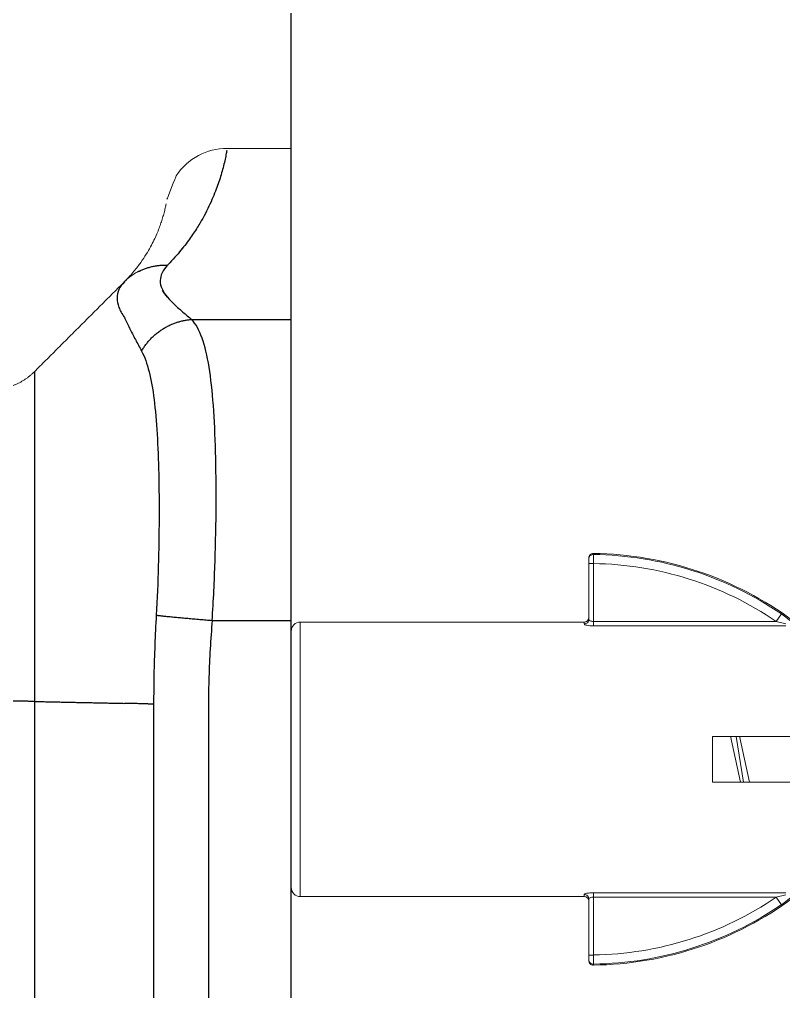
# Model space of a CAD drawing. Extents: x 9631 to 10472, y -18721 to -18126.
# Drawn here: x 10348 to 10360.52, y -18393.64 to -18377.7 of the extents above; entities that cross this region are included whole.
import ezdxf

# ---------------------------------------------------------------- set-up
doc = ezdxf.new("R2010")
doc.units = 0
doc.header["$MEASUREMENT"] = 0
doc.layers.get('0').update_dxf_attribs({"linetype": 'CONTINUOUS', "lineweight": 13})
doc.layers.add('벽', color=2, linetype='CONTINUOUS')

msp = doc.modelspace()

# ---------------------------------------------------------------- linework, layer by layer
at = {"color": 7, "linetype": 'Continuous'}
for p, q in [((10357.403, -18386.622), (10357.404, -18386.473)), ((10357.404, -18386.456), (10357.404, -18386.473)), ((10357.328, -18387.539), (10357.328, -18386.531)), ((10357.403, -18386.622), (10357.328, -18386.622)), ((10357.403, -18387.643), (10357.403, -18386.622)), ((10360.399, -18387.571), (10360.483, -18387.448)), ((10360.662, -18387.583), (10360.483, -18387.448)), ((10352.603, -18387.581), (10357.253, -18387.581)), ((10352.603, -18392.081), (10352.603, -18387.581)), ((10357.253, -18387.613), (10357.253, -18387.581)), ((10357.403, -18387.57), (10360.399, -18387.571)), ((10360.553, -18387.609), (10360.399, -18387.571)), ((10357.403, -18387.643), (10360.554, -18387.643)), ((10359.353, -18389.456), (10375.853, -18389.457)), ((10359.353, -18389.456), (10359.353, -18390.206)), ((10359.648, -18389.454), (10359.811, -18390.208)), ((10359.743, -18389.455), (10359.864, -18390.208)), ((10359.958, -18390.207), (10359.795, -18389.454)), ((10359.353, -18390.206), (10375.853, -18390.207)), ((10357.253, -18392.081), (10357.253, -18392.048)), ((10360.554, -18392.019), (10357.403, -18392.019)), ((10357.403, -18393.039), (10357.403, -18392.019)), ((10360.399, -18392.092), (10360.553, -18392.053)), ((10360.483, -18392.215), (10360.662, -18392.079)), ((10352.603, -18392.081), (10357.253, -18392.081)), ((10357.328, -18393.13), (10357.328, -18392.123)), ((10360.399, -18392.092), (10357.403, -18392.091)), ((10360.399, -18392.092), (10360.483, -18392.215)), ((10357.403, -18393.04), (10357.328, -18393.04)), ((10357.404, -18393.189), (10357.403, -18393.04)), ((10357.404, -18393.189), (10357.404, -18393.205))]:
    msp.add_line(p, q, dxfattribs=at)
for centre, radius, start, end in [((10357.403, -18386.531), 0.075, 89.2238, 179.9981), ((10357.328, -18392.081), 5.625, 53.5144, 89.2238), ((10357.329, -18392.06), 5.587, 55.6371, 89.2322), ((10357.403, -18386.548), 0.0744, 168.324, 179.9458), ((10357.33, -18392.061), 5.439, 55.6464, 89.2262), ((10352.603, -18387.731), 0.15, 89.9981, 179.9981), ((10357.253, -18387.506), 0.075, 269.9981, 359.9981), ((10352.603, -18391.931), 0.15, 179.9981, 269.9981), ((10357.253, -18392.156), 0.075, 359.9981, 89.9981), ((10357.332, -18387.605), 5.434, 270.7504, 304.3567), ((10357.328, -18387.581), 5.625, 270.7724, 306.4818), ((10357.33, -18387.602), 5.587, 270.7637, 304.3593), ((10357.403, -18393.114), 0.0745, 180.0562, 192.3155), ((10357.403, -18393.13), 0.075, 179.9981, 270.7724)]:
    msp.add_arc(centre, radius, start, end, dxfattribs=at)
msp.add_open_spline([(10350.419, -18380.647), (10350.419, -18380.645), (10350.568, -18380.268), (10350.757, -18379.982), (10351.072, -18379.816), (10351.405, -18379.816)], degree=3, knots=[18.746863, 18.746863, 18.746863, 18.746863, 18.764946, 18.764946, 20.729526, 20.729526, 20.729526, 20.729526])
at = {"lineweight": -3}
for points, degree in [([(10351.398, -18379.853), (10351.395, -18379.871), (10351.386, -18379.918), (10351.366, -18380.017), (10351.338, -18380.132), (10351.306, -18380.248), (10351.269, -18380.364), (10351.226, -18380.485), (10351.173, -18380.618), (10351.108, -18380.764), (10351.029, -18380.921), (10350.932, -18381.089), (10350.811, -18381.275), (10350.656, -18381.482), (10350.517, -18381.639), (10350.435, -18381.723)], 3), ([(10350.428, -18381.73), (10350.389, -18381.771), (10350.329, -18381.854), (10350.298, -18381.984), (10350.327, -18382.117), (10350.388, -18382.21), (10350.428, -18382.257)], 3), ([(10349.721, -18382.003), (10349.682, -18382.044), (10349.622, -18382.128), (10349.591, -18382.269), (10349.621, -18382.42), (10349.681, -18382.529), (10349.721, -18382.586)], 3), ([(10350.428, -18382.257), (10350.394, -18382.217), (10350.368, -18382.178), (10350.348, -18382.14)], 3), ([(10350.428, -18382.257), (10350.462, -18382.297), (10350.54, -18382.376), (10350.68, -18382.501), (10350.775, -18382.581), (10350.822, -18382.621)], 3), ([(10349.721, -18382.586), (10349.745, -18382.642), (10349.801, -18382.758), (10349.901, -18382.949), (10349.969, -18383.075), (10350.002, -18383.138)], 3), ([(10351.159, -18387.554), (10351.18, -18387.232), (10351.211, -18386.587), (10351.228, -18385.65), (10351.219, -18384.775), (10351.184, -18384.009), (10351.115, -18383.374), (10351.003, -18382.898), (10350.891, -18382.694), (10350.822, -18382.621)], 3), ([(10350.822, -18382.621), (10351.638, -18382.621), (10352.453, -18382.621)], 2), ([(10350.002, -18383.138), (10350.052, -18383.231), (10350.132, -18383.457), (10350.212, -18383.916), (10350.261, -18384.486), (10350.286, -18385.145), (10350.292, -18385.881), (10350.28, -18386.663), (10350.258, -18387.2), (10350.243, -18387.469)], 3), ([(10350.243, -18387.469), (10350.234, -18387.632), (10350.218, -18387.956), (10350.203, -18388.446), (10350.2, -18388.767), (10350.2, -18388.928)], 3), ([(10351.159, -18387.554), (10351.146, -18387.71), (10351.124, -18388.02), (10351.103, -18388.483), (10351.098, -18388.788), (10351.098, -18388.94)], 3), ([(10351.159, -18387.554), (10351.806, -18387.554), (10352.453, -18387.554)], 2), ([(10348.246, -18388.883), (10348.984, -18388.898), (10349.721, -18388.914)], 2)]:
    msp.add_open_spline(points, degree=degree, dxfattribs=at)
for points, degree in [([(10351.405, -18379.816), (10351.929, -18379.816), (10352.453, -18379.816)], 2), ([(10350.405, -18380.726), (10350.401, -18380.746), (10350.391, -18380.792), (10350.371, -18380.873), (10350.348, -18380.955), (10350.321, -18381.038), (10350.291, -18381.123), (10350.253, -18381.217), (10350.206, -18381.32), (10350.15, -18381.431), (10350.081, -18381.55), (10349.995, -18381.682), (10349.884, -18381.827), (10349.783, -18381.94), (10349.724, -18382)], 3), ([(10348.246, -18383.478), (10348.985, -18382.739), (10349.724, -18382)], 2)]:
    msp.add_open_spline(points, degree=degree)
for points, weights in [([(10352.453, -18379.816), (10352.453, -18379.816), (10352.453, -18382.621)], [1, 0.992747169427, 1]), ([(10349.724, -18382), (10349.829, -18381.894), (10349.963, -18381.826)], [1, 0.969155979468, 0.961857640189]), ([(10352.453, -18382.621), (10352.453, -18383.572), (10352.453, -18387.554)], [1, 0.782190855661, 1]), ([(10348.246, -18383.478), (10347.953, -18383.771), (10347.539, -18383.771)], [1, 0.923879532507, 1]), ([(10352.453, -18387.554), (10352.453, -18411.231), (10352.453, -18434.399)], [1, 0.995343336056, 1])]:
    msp.add_rational_spline(points, weights, degree=2)
for points, weights in [([(10349.956, -18381.833), (10350.176, -18381.72), (10350.428, -18381.73)], [0.96255020168, 0.95039564504, 1]), ([(10350.002, -18383.138), (10350.284, -18382.657), (10350.822, -18382.621)], [1, 0.873045897035, 1]), ([(10350.243, -18387.469), (10350.502, -18387.5), (10351.159, -18387.554)], [1, 0.834904835136, 1]), ([(10348.246, -18388.883), (10347.953, -18388.876), (10347.539, -18388.876)], [1, 0.923879532362, 1]), ([(10348.246, -18388.883), (10348.246, -18410.888), (10348.246, -18432.519)], [1, 0.99588300834, 1]), ([(10350.2, -18388.928), (10350.016, -18388.92), (10349.721, -18388.914)], [1, 0.986318308418, 1]), ([(10350.2, -18388.928), (10350.2, -18411.031), (10350.2, -18432.69)], [1, 0.995918992806, 1]), ([(10351.098, -18388.94), (10351.098, -18411.096), (10351.098, -18432.807)], [1, 0.995918158624, 1])]:
    msp.add_rational_spline(points, weights, degree=2, dxfattribs=at)
msp.add_rational_spline([(10348.246, -18383.478), (10348.246, -18383.478), (10348.246, -18385.068), (10348.246, -18386.658), (10348.246, -18388.883)], [1, 0.921844025535, 1, 0.921844025535, 1], degree=2, knots=[-8.425956, -8.425956, -8.425956, -4.212978, -4.212978, 0, 0, 0], dxfattribs=at)
at = {"color": 7, "linetype": 'Continuous'}
for points, knots in [([(10357.404, -18386.473), (10357.387, -18386.473), (10357.352, -18386.484), (10357.333, -18386.516), (10357.33, -18386.533)], [0, 0, 0, 0, 0.500696, 1, 1, 1, 1]), ([(10357.328, -18387.54), (10357.328, -18387.558), (10357.312, -18387.598), (10357.272, -18387.613), (10357.253, -18387.613)], [0, 0, 0, 0, 0.497428, 1, 1, 1, 1]), ([(10357.403, -18387.643), (10357.384, -18387.643), (10357.349, -18387.642), (10357.301, -18387.635), (10357.273, -18387.628), (10357.253, -18387.619), (10357.253, -18387.613)], [0, 0, 0, 0, 0.366302, 0.680973, 0.900198, 1, 1, 1, 1]), ([(10357.403, -18387.57), (10357.385, -18387.57), (10357.36, -18387.567), (10357.328, -18387.549), (10357.328, -18387.54)], [0, 0, 0, 0, 0.651427, 1, 1, 1, 1]), ([(10357.253, -18392.048), (10357.253, -18392.043), (10357.272, -18392.034), (10357.301, -18392.027), (10357.349, -18392.02), (10357.384, -18392.019), (10357.403, -18392.019)], [0, 0, 0, 0, 0.099801, 0.319023, 0.633699, 1, 1, 1, 1]), ([(10357.253, -18392.048), (10357.272, -18392.048), (10357.312, -18392.064), (10357.328, -18392.103), (10357.328, -18392.122)], [0, 0, 0, 0, 0.502572, 1, 1, 1, 1]), ([(10357.328, -18392.122), (10357.328, -18392.113), (10357.359, -18392.095), (10357.385, -18392.091), (10357.403, -18392.091)], [0, 0, 0, 0, 0.348572, 1, 1, 1, 1]), ([(10357.404, -18393.189), (10357.387, -18393.189), (10357.353, -18393.178), (10357.333, -18393.146), (10357.33, -18393.13)], [0, 0, 0, 0, 0.500696, 1, 1, 1, 1])]:
    msp.add_open_spline(points, degree=3, knots=knots, dxfattribs=at)
at = {"layer": '벽'}
msp.add_line((10352.453, -18642.342), (10352.453, -18179.611), dxfattribs=at)

doc.saveas('drawing.dxf')
